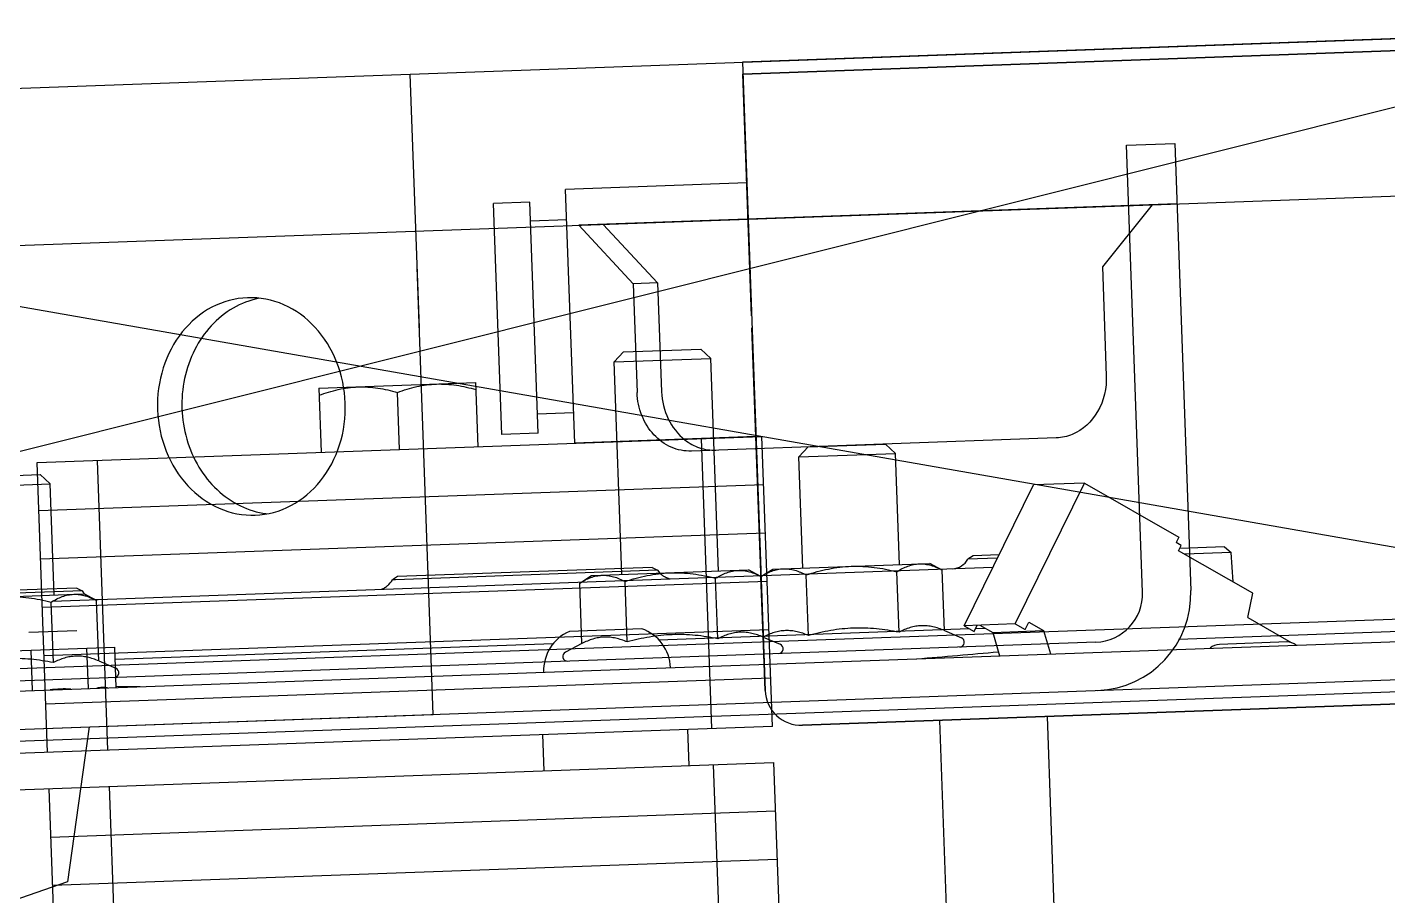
# Model space of a CAD drawing. Header units: millimetres. Extents: x 8884 to 18446, y 10737 to 16556.
# Drawn here: x 11240.74 to 11246.36, y 15462.54 to 15466.13 of the extents above; entities that cross this region are included whole.
import ezdxf

# ---------------------------------------------------------------- set-up
doc = ezdxf.new("R2010")
doc.units = ezdxf.units.MM
for name, color, linetype in [('CAR', 7, 'Continuous'), ('ENSAMBLES', 7, 'Continuous'), ('ZMATERIEL', 7, 'Continuous')]:
    doc.layers.add(name, color=color, linetype=linetype)

msp = doc.modelspace()

# ---------------------------------------------------------------- linework, layer by layer
at = {"color": 252, "linetype": 'Continuous'}
for p, q in [((11245.2822, 15465.6402, 84.487), (11245.4821, 15465.6474, 84.487)), ((11245.3487, 15463.7914, 84.487), (11245.2822, 15465.6402, 84.487)), ((11245.4821, 15465.6474, 84.487), (11245.5485, 15463.7986, 84.487)), ((11245.3893, 15465.3939, 84.487), (11247.8906, 15465.4839, 84.487)), ((11239.5804, 15465.185, 84.487), (11245.2912, 15465.3904, 84.487)), ((11245.491, 15465.3976, 84.487), (11243.0175, 15465.3086, 84.487)), ((11243.0175, 15465.3086, 84.487), (11245.3893, 15465.3939, 84.487)), ((11245.3893, 15465.3939, 84.487), (11245.1827, 15465.1363, 84.487)), ((11245.2912, 15465.3904, 84.487), (11245.491, 15465.3976, 84.487)), ((11243.2421, 15465.0665, 84.487), (11243.0175, 15465.3086, 84.487)), ((11243.1184, 15465.3123, 84.487), (11243.343, 15465.0702, 84.487)), ((11245.1827, 15465.1363, 84.487), (11245.1989, 15464.6866, 84.487)), ((11243.343, 15465.0702, 84.487), (11243.2421, 15465.0665, 84.487)), ((11243.2421, 15465.0665, 84.487), (11243.2582, 15464.6168, 84.487)), ((11243.343, 15465.0702, 84.487), (11243.3592, 15464.6205, 84.487)), ((11243.163, 15464.7435, 84.487), (11243.2016, 15464.7849, 84.487)), ((11243.163, 15464.7435, 84.487), (11243.5628, 15464.7579, 84.487)), ((11243.2016, 15464.7849, 84.487), (11243.5214, 15464.7964, 84.487)), ((11243.5628, 15464.7579, 84.487), (11243.5214, 15464.7964, 84.487)), ((11243.5944, 15463.8784, 84.487), (11243.5628, 15464.7579, 84.487)), ((11243.1947, 15463.8641, 84.487), (11243.163, 15464.7435, 84.487)), ((11241.9412, 15464.6345, 84.487), (11242.5908, 15464.6579, 84.487)), ((11242.6003, 15464.393, 84.487), (11242.5908, 15464.6579, 84.487)), ((11241.9412, 15464.6345, 84.487), (11241.9507, 15464.3697, 84.487)), ((11242.2755, 15464.3814, 84.487), (11242.267, 15464.6172, 84.487)), ((11240.7765, 15464.3274, 84.487), (11243.7745, 15464.4353, 84.487)), ((11244.9922, 15464.429, 84.487), (11243.4828, 15464.3747, 84.487)), ((11243.5678, 15463.2271, 84.487), (11243.5247, 15464.4263, 84.487)), ((11243.8176, 15463.236, 84.487), (11243.7745, 15464.4353, 84.487)), ((11243.9277, 15464.3507, 84.487), (11243.9662, 15464.3921, 84.487)), ((11243.9277, 15464.3507, 84.487), (11244.3274, 15464.3651, 84.487)), ((11243.9662, 15464.3921, 84.487), (11244.286, 15464.4036, 84.487)), ((11244.3274, 15464.3651, 84.487), (11244.286, 15464.4036, 84.487)), ((11244.3439, 15463.9054, 84.487), (11244.3274, 15464.3651, 84.487)), ((11240.8196, 15463.1282, 84.487), (11240.7765, 15464.3274, 84.487)), ((11241.0694, 15463.1372, 84.487), (11241.0263, 15464.3364, 84.487)), ((11243.9442, 15463.891, 84.487), (11243.9277, 15464.3507, 84.487)), ((11240.4685, 15464.2663, 84.487), (11240.7882, 15464.2778, 84.487)), ((11240.8297, 15464.2393, 84.487), (11240.7882, 15464.2778, 84.487)), ((11240.4299, 15464.2249, 84.487), (11240.8297, 15464.2393, 84.487)), ((11243.7817, 15464.2354, 84.487), (11240.7836, 15464.1276, 84.487)), ((11240.8462, 15463.7796, 84.487), (11240.8297, 15464.2393, 84.487)), ((11244.6113, 15463.6524, 84.487), (11244.8976, 15464.2346, 84.487)), ((11244.8219, 15463.6599, 84.487), (11245.1082, 15464.2422, 84.487)), ((11245.1082, 15464.2422, 84.487), (11244.8976, 15464.2346, 84.487)), ((11245.1082, 15464.2422, 84.487), (11245.4992, 15464.0186, 84.487)), ((11243.7889, 15464.0355, 84.487), (11240.7908, 15463.9277, 84.487)), ((11245.4992, 15464.0186, 84.487), (11245.4883, 15463.9965, 84.487)), ((11245.5089, 15463.9848, 84.487), (11245.4883, 15463.9965, 84.487)), ((11245.4981, 15463.9627, 84.487), (11245.5089, 15463.9848, 84.487)), ((11245.6882, 15463.9787, 84.487), (11245.5027, 15463.9721, 84.487)), ((11245.6883, 15463.9787, 84.487), (11245.715, 15463.9547, 84.487)), ((11243.8193, 15463.8865, 84.487), (11244.4688, 15463.9099, 84.487)), ((11244.5201, 15463.8827, 84.487), (11244.4688, 15463.9099, 84.487)), ((11244.6478, 15463.9413, 84.487), (11244.6259, 15463.9277, 84.487)), ((11244.7473, 15463.9321, 84.487), (11244.6259, 15463.9277, 84.487)), ((11244.7553, 15463.9452, 84.487), (11244.6478, 15463.9413, 84.487)), ((11245.8053, 15463.787, 84.487), (11245.4981, 15463.9627, 84.487)), ((11245.715, 15463.9547, 84.487), (11245.5241, 15463.9478, 84.487)), ((11245.7236, 15463.8337, 84.487), (11245.715, 15463.9547, 84.487)), ((11240.8385, 15463.7543, 84.487), (11244.7302, 15463.8943, 84.487)), ((11242.2673, 15463.8557, 84.487), (11242.2461, 15463.8424, 84.487)), ((11243.3429, 15463.8819, 84.487), (11242.2589, 15463.8429, 84.487)), ((11243.3208, 15463.8936, 84.487), (11242.2673, 15463.8557, 84.487)), ((11243.0206, 15463.8287, 84.487), (11243.0698, 15463.8596, 84.487)), ((11243.0698, 15463.8596, 84.487), (11243.7193, 15463.8829, 84.487)), ((11243.3208, 15463.8936, 84.487), (11243.3429, 15463.8819, 84.487)), ((11243.3668, 15463.858, 84.487), (11243.3652, 15463.859, 84.487)), ((11243.3691, 15463.8566, 84.487), (11243.3668, 15463.858, 84.487)), ((11243.3713, 15463.8552, 84.487), (11243.3691, 15463.8566, 84.487)), ((11243.3734, 15463.854, 84.487), (11243.3713, 15463.8552, 84.487)), ((11243.3753, 15463.8529, 84.487), (11243.3734, 15463.854, 84.487)), ((11243.3772, 15463.8519, 84.487), (11243.3753, 15463.8529, 84.487)), ((11243.3789, 15463.8511, 84.487), (11243.3772, 15463.8519, 84.487)), ((11243.7706, 15463.8557, 84.487), (11243.7193, 15463.8829, 84.487)), ((11243.7703, 15463.8559, 84.487), (11243.7705, 15463.856, 84.487)), ((11243.7705, 15463.856, 84.487), (11243.8193, 15463.8865, 84.487)), ((11243.7796, 15463.6054, 84.487), (11243.7706, 15463.8557, 84.487)), ((11243.9666, 15463.6121, 84.487), (11243.9576, 15463.8624, 84.487)), ((11244.3416, 15463.6256, 84.487), (11244.3326, 15463.8759, 84.487)), ((11244.5291, 15463.6324, 84.487), (11244.5201, 15463.8827, 84.487)), ((11240.9408, 15463.808, 84.487), (11240.5689, 15463.7946, 84.487)), ((11240.9628, 15463.7964, 84.487), (11240.5757, 15463.7824, 84.487)), ((11243.7961, 15463.8357, 84.487), (11240.798, 15463.7278, 84.487)), ((11240.9408, 15463.808, 84.487), (11240.9628, 15463.7964, 84.487)), ((11242.2589, 15463.8429, 84.487), (11242.2461, 15463.8424, 84.487)), ((11243.0296, 15463.5784, 84.487), (11243.0206, 15463.8287, 84.487)), ((11243.2171, 15463.5852, 84.487), (11243.2081, 15463.8355, 84.487)), ((11243.3805, 15463.8503, 84.487), (11243.3789, 15463.8511, 84.487)), ((11243.382, 15463.8496, 84.487), (11243.3805, 15463.8503, 84.487)), ((11243.3834, 15463.849, 84.487), (11243.382, 15463.8496, 84.487)), ((11243.3847, 15463.8484, 84.487), (11243.3834, 15463.849, 84.487)), ((11243.3859, 15463.848, 84.487), (11243.3847, 15463.8484, 84.487)), ((11243.3869, 15463.8476, 84.487), (11243.3859, 15463.848, 84.487)), ((11243.3879, 15463.8472, 84.487), (11243.3869, 15463.8476, 84.487)), ((11243.3888, 15463.8469, 84.487), (11243.3879, 15463.8472, 84.487)), ((11243.3896, 15463.8467, 84.487), (11243.3888, 15463.8469, 84.487)), ((11243.3903, 15463.8465, 84.487), (11243.3896, 15463.8467, 84.487)), ((11243.3909, 15463.8464, 84.487), (11243.3903, 15463.8465, 84.487)), ((11243.3914, 15463.8463, 84.487), (11243.3909, 15463.8464, 84.487)), ((11243.3918, 15463.8462, 84.487), (11243.3914, 15463.8463, 84.487)), ((11243.3923, 15463.8461, 84.487), (11243.3918, 15463.8462, 84.487)), ((11243.5921, 15463.5987, 84.487), (11243.5831, 15463.849, 84.487)), ((11240.3215, 15463.7607, 84.487), (11240.9711, 15463.7841, 84.487)), ((11240.8439, 15463.4998, 84.487), (11240.8349, 15463.7501, 84.487)), ((11241.0224, 15463.7569, 84.487), (11240.9711, 15463.7841, 84.487)), ((11241.0314, 15463.5066, 84.487), (11241.0224, 15463.7569, 84.487)), ((11245.784, 15463.6862, 84.487), (11245.8053, 15463.787, 84.487)), ((11245.4973, 15463.5966, 84.487), (11248.9685, 15463.7215, 84.487)), ((11245.784, 15463.6862, 84.487), (11245.9643, 15463.5831, 84.487)), ((11240.742, 15463.6257, 84.487), (11240.9404, 15463.6329, 84.487)), ((11243.8033, 15463.6358, 84.487), (11240.8052, 15463.528, 84.487)), ((11243.2778, 15463.6399, 84.487), (11242.978, 15463.6291, 84.487)), ((11243.3478, 15463.5944, 84.487), (11244.6319, 15463.6406, 84.487)), ((11244.5291, 15463.6324, 84.487), (11244.5997, 15463.6025, 84.487)), ((11244.8219, 15463.6599, 84.487), (11244.6113, 15463.6524, 84.487)), ((11244.6113, 15463.6524, 84.487), (11244.6524, 15463.6288, 84.487)), ((11244.6524, 15463.6288, 84.487), (11244.6649, 15463.6543, 84.487)), ((11244.6587, 15463.6415, 84.487), (11244.697, 15463.6429, 84.487)), ((11244.6763, 15463.6547, 84.487), (11244.7293, 15463.6244, 84.487)), ((11244.7293, 15463.6244, 84.487), (11244.9399, 15463.632, 84.487)), ((11244.8219, 15463.6599, 84.487), (11244.863, 15463.6364, 84.487)), ((11244.863, 15463.6364, 84.487), (11244.8782, 15463.6673, 84.487)), ((11244.8782, 15463.6673, 84.487), (11244.9399, 15463.632, 84.487)), ((11244.9399, 15463.632, 84.487), (11244.9677, 15463.5356, 84.487)), ((11245.156, 15463.5844, 84.487), (11229.1663, 15463.0093, 84.487)), ((11236.688, 15463.2378, 84.487), (11247.1812, 15463.6152, 84.487)), ((11241.0994, 15463.5135, 84.487), (11242.9114, 15463.5787, 84.487)), ((11243.0296, 15463.5784, 84.487), (11242.9613, 15463.5436, 84.487)), ((11243.7796, 15463.6054, 84.487), (11243.8502, 15463.5756, 84.487)), ((11244.7293, 15463.6244, 84.487), (11244.7571, 15463.528, 84.487)), ((11245.9465, 15463.5853, 84.487), (11245.6667, 15463.5752, 84.487)), ((11240.636, 15463.5469, 84.487), (11241.0976, 15463.5635, 84.487)), ((11240.7574, 15463.3841, 84.487), (11240.7514, 15463.551, 84.487)), ((11240.9882, 15463.3924, 84.487), (11240.9822, 15463.5593, 84.487)), ((11241.1036, 15463.3966, 84.487), (11241.0976, 15463.5635, 84.487)), ((11228.9237, 15462.8005, 84.487), (11248.6759, 15463.5108, 84.487)), ((11241.0314, 15463.5066, 84.487), (11241.1019, 15463.4767, 84.487)), ((11243.8105, 15463.4359, 84.487), (11240.8124, 15463.3281, 84.487)), ((11241.2022, 15463.4001, 84.487), (11241.1034, 15463.4011, 84.487)), ((11243.8176, 15463.236, 84.487), (11235.7974, 15462.9476, 84.487)), ((11240.9909, 15463.2344, 84.487), (11240.9013, 15462.5924, 84.487)), ((11242.8737, 15463.052, 84.487), (11242.8683, 15463.2019, 84.487)), ((11243.4733, 15463.0736, 84.487), (11243.4679, 15463.2235, 84.487)), ((11238.0331, 15462.8779, 84.487), (11243.823, 15463.0861, 84.487)), ((11243.5732, 15463.0772, 84.487), (11243.6451, 15461.0784, 84.487)), ((11243.823, 15463.0861, 84.487), (11243.8949, 15461.0874, 84.487)), ((11240.825, 15462.9783, 84.487), (11240.8969, 15460.9796, 84.487)), ((11241.0748, 15462.9873, 84.487), (11241.1467, 15460.9886, 84.487)), ((11240.8322, 15462.7784, 84.487), (11243.8302, 15462.8863, 84.487)), ((11240.8394, 15462.5786, 84.487), (11243.8374, 15462.6864, 84.487)), ((11240.9013, 15462.5924, 84.487), (11239.9748, 15462.2723, 84.487))]:
    msp.add_line(p, q, dxfattribs=at)
for centre, radius, start, end in [((11244.5599, 15463.9632, 84.487), 0.075, 272.1393, 331.7678), ((11243.4064, 15463.9217, 84.487), 0.075, 212.0598, 236.6585), ((11241.0264, 15463.8361, 84.487), 0.075, 212.0114, 272.0597), ((11242.1798, 15463.8776, 84.487), 0.075, 307.4392, 332.0596), ((11245.1488, 15463.7842, 84.487), 0.4, 272.0597, 2.0597), ((11245.1488, 15463.7842, 84.487), 0.2, 272.0597, 2.0597), ((11243.0486, 15463.4665, 84.487), 0.1772, 113.4859, 182.0597), ((11243.219, 15463.4727, 84.487), 0.1772, 2.0597, 70.6334), ((11243.8424, 15463.5571, 84.487), 0.02, 272.0597, 67.0597), ((11244.5919, 15463.5841, 84.487), 0.02, 272.0597, 67.0597), ((11245.6687, 15463.5177, 84.487), 0.0575, 92.0597, 133.5377), ((11245.9485, 15463.5278, 84.487), 0.0575, 50.5816, 92.0597), ((11245.9485, 15463.5278, 84.487), 0.0575, 50.4692, 50.5816), ((11242.9704, 15463.5258, 84.487), 0.02, 117.0597, 272.0597), ((11238.6078, 15534.0164, 84.487), 70.7396, 274.709164, 274.983125), ((11245.6687, 15463.5177, 84.487), 0.0575, 133.5377, 133.6502), ((11241.0941, 15463.4583, 84.487), 0.02, 272.0597, 67.0597), ((11240.8889, 15462.9496, 84.487), 0.4412, 92.1004, 97.7249), ((11240.8882, 15462.9496, 84.487), 0.4412, 86.3945, 92.0189)]:
    msp.add_arc(centre, radius, start, end, dxfattribs=at)
for points, start_tangent, end_tangent in [([(11241.6464, 15465.0091, 84.487), (11241.4991, 15464.9696, 84.487), (11241.3767, 15464.8676, 84.487), (11241.2978, 15464.7187, 84.487), (11241.2745, 15464.5455, 84.487)], (-0.999354, -0.03594), (0.03594, -0.999354)), ([(11241.6923, 15465.0062, 84.487), (11241.5876, 15464.9663, 84.487)], (-0.979861, -0.199678), (-0.866514, -0.499154)), ([(11242.0507, 15464.5734, 84.487), (11242.015, 15464.7445, 84.487), (11241.9256, 15464.8873, 84.487), (11241.7962, 15464.9803, 84.487), (11241.6464, 15465.0091, 84.487)], (-0.03594, 0.999354), (-0.999354, -0.03594)), ([(11241.5876, 15464.9663, 84.487), (11241.4283, 15464.7945, 84.487), (11241.3754, 15464.5491, 84.487)], (-0.866514, -0.499154), (0.03594, -0.999354)), ([(11241.9422, 15464.6055, 84.487), (11242.0218, 15464.6296, 84.487), (11242.1036, 15464.6403, 84.487)], (0.936705, 0.350119), (0.999354, 0.03594)), ([(11242.1036, 15464.6403, 84.487), (11242.1859, 15464.6355, 84.487), (11242.267, 15464.6172, 84.487)], (0.999354, 0.03594), (0.959436, -0.281928)), ([(11242.267, 15464.6172, 84.487), (11242.3466, 15464.6413, 84.487), (11242.4284, 15464.652, 84.487)], (0.936705, 0.350119), (0.999354, 0.03594)), ([(11242.4284, 15464.652, 84.487), (11242.5107, 15464.6472, 84.487), (11242.5918, 15464.6289, 84.487)], (0.999354, 0.03594), (0.959436, -0.281928)), ([(11245.1989, 15464.6866, 84.487), (11245.163, 15464.5383, 84.487), (11245.0584, 15464.4436, 84.487)], (0.03594, -0.999354), (-0.92276, -0.385374)), ([(11243.4828, 15464.3747, 84.487), (11243.3996, 15464.3908, 84.487), (11243.3277, 15464.4424, 84.487), (11243.2781, 15464.5218, 84.487), (11243.2582, 15464.6168, 84.487)], (-0.999354, -0.03594), (-0.03594, 0.999354)), ([(11243.3592, 15464.6205, 84.487), (11243.3868, 15464.5079, 84.487), (11243.4553, 15464.4215, 84.487)], (0.03594, -0.999354), (0.78752, -0.616289)), ([(11241.2745, 15464.5455, 84.487), (11241.3102, 15464.3744, 84.487), (11241.3996, 15464.2316, 84.487), (11241.529, 15464.1386, 84.487), (11241.6788, 15464.1097, 84.487)], (0.03594, -0.999354), (0.999354, 0.03594)), ([(11241.3754, 15464.5491, 84.487), (11241.4458, 15464.3082, 84.487), (11241.617, 15464.1482, 84.487)], (0.03594, -0.999354), (0.900131, -0.435619)), ([(11241.6788, 15464.1097, 84.487), (11241.8261, 15464.1493, 84.487), (11241.9485, 15464.2513, 84.487), (11242.0274, 15464.4002, 84.487), (11242.0507, 15464.5734, 84.487)], (0.999354, 0.03594), (-0.03594, 0.999354)), ([(11243.4553, 15464.4215, 84.487), (11243.5167, 15464.3882, 84.487)], (0.78752, -0.616289), (0.948059, -0.318093)), ([(11245.0584, 15464.4436, 84.487), (11244.9922, 15464.429, 84.487)], (-0.92276, -0.385374), (-0.999354, -0.03594)), ([(11243.5167, 15464.3882, 84.487), (11243.5838, 15464.3784, 84.487)], (0.948059, -0.318093), (0.999354, 0.03594)), ([(11241.617, 15464.1482, 84.487), (11241.7243, 15464.116, 84.487)], (0.900131, -0.435619), (0.991674, -0.128776)), ([(11244.3326, 15463.8759, 84.487), (11244.3552, 15463.8888, 84.487), (11244.3782, 15463.8988, 84.487), (11244.4016, 15463.9055, 84.487), (11244.4253, 15463.9083, 84.487)], (0.847496, 0.530802), (0.999354, 0.03594)), ([(11244.4253, 15463.9083, 84.487), (11244.4492, 15463.9072, 84.487), (11244.473, 15463.9022, 84.487), (11244.4967, 15463.8938, 84.487), (11244.5201, 15463.8827, 84.487)], (0.999354, 0.03594), (0.883436, -0.468552)), ([(11243.0206, 15463.8287, 84.487), (11243.0431, 15463.8416, 84.487), (11243.0662, 15463.8516, 84.487), (11243.0896, 15463.8583, 84.487), (11243.1133, 15463.8611, 84.487)], (0.847496, 0.530802), (0.999354, 0.03594)), ([(11243.1133, 15463.8611, 84.487), (11243.1371, 15463.86, 84.487), (11243.1609, 15463.855, 84.487), (11243.1846, 15463.8467, 84.487), (11243.2081, 15463.8355, 84.487)], (0.999354, 0.03594), (0.883436, -0.468552)), ([(11243.2081, 15463.8355, 84.487), (11243.3001, 15463.86, 84.487), (11243.3471, 15463.8675, 84.487), (11243.3945, 15463.8712, 84.487)], (0.95018, 0.311701), (0.999354, 0.03594)), ([(11243.3945, 15463.8712, 84.487), (11243.4422, 15463.871, 84.487), (11243.4896, 15463.8668, 84.487), (11243.5831, 15463.849, 84.487)], (0.999354, 0.03594), (0.970116, -0.242641)), ([(11243.5831, 15463.849, 84.487), (11243.6057, 15463.8618, 84.487), (11243.6287, 15463.8718, 84.487), (11243.6521, 15463.8785, 84.487), (11243.6758, 15463.8814, 84.487)], (0.847496, 0.530802), (0.999354, 0.03594)), ([(11243.6758, 15463.8814, 84.487), (11243.6997, 15463.8802, 84.487), (11243.7235, 15463.8752, 84.487), (11243.7472, 15463.8669, 84.487), (11243.7706, 15463.8557, 84.487)], (0.999354, 0.03594), (0.883436, -0.468552)), ([(11243.7705, 15463.856, 84.487), (11243.793, 15463.8687, 84.487), (11243.8159, 15463.8786, 84.487), (11243.8392, 15463.8853, 84.487), (11243.8628, 15463.8881, 84.487)], (0.84828, 0.529549), (0.999354, 0.03594)), ([(11243.8628, 15463.8881, 84.487), (11243.8866, 15463.8869, 84.487), (11243.9105, 15463.882, 84.487), (11243.9341, 15463.8736, 84.487), (11243.9576, 15463.8624, 84.487)], (0.999354, 0.03594), (0.883436, -0.468552)), ([(11243.9576, 15463.8624, 84.487), (11244.0496, 15463.887, 84.487), (11244.0966, 15463.8945, 84.487), (11244.1441, 15463.8982, 84.487)], (0.95018, 0.311701), (0.999354, 0.03594)), ([(11244.1441, 15463.8982, 84.487), (11244.1917, 15463.8979, 84.487), (11244.2391, 15463.8938, 84.487), (11244.3326, 15463.8759, 84.487)], (0.999354, 0.03594), (0.970116, -0.242641)), ([(11242.1996, 15463.8033, 84.487), (11242.2053, 15463.8046, 84.487), (11242.2113, 15463.8078, 84.487), (11242.218, 15463.8124, 84.487), (11242.2255, 15463.8181, 84.487)], (0.999354, 0.03594), (0.793216, 0.608941)), ([(11240.6463, 15463.7724, 84.487), (11240.6939, 15463.7721, 84.487), (11240.7414, 15463.768, 84.487), (11240.8349, 15463.7501, 84.487)], (0.999354, 0.03594), (0.970116, -0.242641)), ([(11240.8349, 15463.7501, 84.487), (11240.8575, 15463.763, 84.487), (11240.8805, 15463.773, 84.487), (11240.9039, 15463.7797, 84.487), (11240.9276, 15463.7825, 84.487)], (0.847496, 0.530802), (0.999354, 0.03594)), ([(11240.9276, 15463.7825, 84.487), (11240.9514, 15463.7814, 84.487), (11240.9753, 15463.7764, 84.487), (11240.9989, 15463.7681, 84.487), (11241.0224, 15463.7569, 84.487)], (0.999354, 0.03594), (0.883436, -0.468552)), ([(11243.9666, 15463.6121, 84.487), (11243.9431, 15463.621, 84.487), (11243.9196, 15463.6276, 84.487), (11243.8959, 15463.6314, 84.487), (11243.8723, 15463.6322, 84.487), (11243.8487, 15463.6298, 84.487), (11243.8254, 15463.6243, 84.487), (11243.8024, 15463.6162, 84.487), (11243.7796, 15463.6057, 84.487)], (-0.920911, 0.389773), (-0.891305, -0.453404)), ([(11244.1533, 15463.6423, 84.487), (11244.106, 15463.639, 84.487), (11244.0591, 15463.6326, 84.487), (11243.9666, 15463.6121, 84.487)], (-0.999354, -0.03594), (-0.96509, -0.261918)), ([(11244.3416, 15463.6256, 84.487), (11244.2479, 15463.6394, 84.487), (11244.2006, 15463.6424, 84.487), (11244.1533, 15463.6423, 84.487)], (-0.981411, 0.191916), (-0.999354, -0.03594)), ([(11244.5291, 15463.6324, 84.487), (11244.5056, 15463.6413, 84.487), (11244.482, 15463.6479, 84.487), (11244.4583, 15463.6517, 84.487), (11244.4345, 15463.6524, 84.487), (11244.4109, 15463.65, 84.487), (11244.3876, 15463.6445, 84.487), (11244.3644, 15463.6362, 84.487), (11244.3416, 15463.6256, 84.487)], (-0.920911, 0.389773), (-0.890533, -0.454918)), ([(11243.2171, 15463.5852, 84.487), (11243.1936, 15463.5941, 84.487), (11243.1699, 15463.6007, 84.487), (11243.1462, 15463.6045, 84.487), (11243.1225, 15463.6052, 84.487), (11243.0989, 15463.6028, 84.487), (11243.0755, 15463.5973, 84.487), (11243.0524, 15463.589, 84.487), (11243.0296, 15463.5784, 84.487)], (-0.920911, 0.389773), (-0.890533, -0.454918)), ([(11243.4037, 15463.6154, 84.487), (11243.3565, 15463.6121, 84.487), (11243.3095, 15463.6057, 84.487), (11243.2171, 15463.5852, 84.487)], (-0.999354, -0.03594), (-0.96509, -0.261918)), ([(11243.5921, 15463.5987, 84.487), (11243.4984, 15463.6125, 84.487), (11243.4511, 15463.6155, 84.487), (11243.4037, 15463.6154, 84.487)], (-0.981411, 0.191916), (-0.999354, -0.03594)), ([(11243.7796, 15463.6054, 84.487), (11243.7561, 15463.6143, 84.487), (11243.7325, 15463.6209, 84.487), (11243.7087, 15463.6247, 84.487), (11243.685, 15463.6255, 84.487), (11243.6614, 15463.623, 84.487), (11243.638, 15463.6175, 84.487), (11243.6149, 15463.6092, 84.487), (11243.5921, 15463.5987, 84.487)], (-0.920911, 0.389773), (-0.890533, -0.454918)), ([(11240.8439, 15463.4998, 84.487), (11240.7502, 15463.5136, 84.487), (11240.7029, 15463.5166, 84.487), (11240.6555, 15463.5165, 84.487)], (-0.981411, 0.191916), (-0.999354, -0.03594)), ([(11241.0314, 15463.5066, 84.487), (11241.0079, 15463.5155, 84.487), (11240.9842, 15463.5221, 84.487), (11240.9605, 15463.5259, 84.487), (11240.9368, 15463.5266, 84.487), (11240.9132, 15463.5242, 84.487), (11240.8898, 15463.5187, 84.487), (11240.8667, 15463.5104, 84.487), (11240.8439, 15463.4998, 84.487)], (-0.920911, 0.389773), (-0.890533, -0.454918)), ([(11241.0678, 15463.3953, 84.487), (11241.0458, 15463.3967, 84.487), (11241.0239, 15463.3937, 84.487)], (-0.986976, 0.160869), (-0.97287, -0.231352))]:
    msp.add_spline(points, degree=3, dxfattribs=dict(at, start_tangent=start_tangent, end_tangent=end_tangent))
at = {"layer": 'CAR', "color": 252}
msp.add_line((11242.3575, 15464.8846, 84.487), (11242.3197, 15465.9339, 84.487), dxfattribs=at)
at = {"layer": 'ENSAMBLES', "color": 252, "linetype": 'Continuous'}
msp.add_line((11248.5002, 15463.4545, 84.487), (11235.2962, 15462.9796, 84.487), dxfattribs=at)
at = {"layer": 'ZMATERIEL', "color": 252, "linetype": 'Continuous', "ltscale": 70}
for p, q in [((11247.7162, 15466.128, 84.487), (11236.5098, 15463.3234, 84.487)), ((11247.8025, 15463.7296, 84.487), (11236.4235, 15465.7219, 84.487)), ((11242.415, 15463.2857, 84.487), (11242.3485, 15465.1345, 84.487)), ((11231.9217, 15462.9083, 84.487), (11242.415, 15463.2857, 84.487))]:
    msp.add_line(p, q, dxfattribs=at)
at = {"layer": 'ZMATERIEL', "color": 252, "linetype": 'Continuous'}
for p, q in [((11247.4414, 15466.1181, 84.487), (11243.6938, 15465.9834, 84.487)), ((11243.6956, 15465.9334, 84.487), (11247.4432, 15466.0682, 84.487)), ((11247.4432, 15466.0682, 84.487), (11243.6956, 15465.9334, 84.487)), ((11243.6938, 15465.9834, 84.487), (11243.7873, 15463.385, 84.487)), ((11243.7316, 15464.934, 84.487), (11243.6956, 15465.9334, 84.487)), ((11243.7118, 15465.4837, 84.487), (11242.9623, 15465.4567, 84.487)), ((11243, 15464.4074, 84.487), (11242.9623, 15465.4567, 84.487)), ((11242.8141, 15465.4044, 84.487), (11242.6642, 15465.399, 84.487)), ((11242.6985, 15464.4436, 84.487), (11242.6642, 15465.399, 84.487)), ((11242.8484, 15464.449, 84.487), (11242.8141, 15465.4044, 84.487)), ((11242.9668, 15465.3318, 84.487), (11242.8169, 15465.3264, 84.487)), ((11243.7873, 15463.385, 84.487), (11243.7334, 15464.8841, 84.487)), ((11242.9955, 15464.5323, 84.487), (11242.8456, 15464.5269, 84.487)), ((11242.8484, 15464.449, 84.487), (11242.6985, 15464.4436, 84.487)), ((11243.7495, 15464.4344, 84.487), (11243, 15464.4074, 84.487)), ((11247.3903, 15463.3645, 84.487), (11243.9426, 15463.2405, 84.487)), ((11243.9426, 15463.2405, 84.487), (11247.3903, 15463.3645, 84.487)), ((11244.5094, 15463.2609, 84.487), (11244.5597, 15461.8618, 84.487)), ((11244.5094, 15463.2609, 84.487), (11244.5597, 15461.8618, 84.487)), ((11244.9537, 15463.2769, 84.487), (11245.004, 15461.8778, 84.487)), ((11244.9537, 15463.2769, 84.487), (11245.004, 15461.8778, 84.487))]:
    msp.add_line(p, q, dxfattribs=at)
at = {"layer": 'ZMATERIEL', "color": 252, "linetype": 'Continuous', "ltscale": 70, "elevation": 84.487}
msp.add_lwpolyline([(11236.4235, 15465.7219), (11247.7162, 15466.128), (11247.8025, 15463.7296), (11236.5098, 15463.3234)], close=True, dxfattribs=at)
at = {"layer": 'ZMATERIEL', "color": 252, "linetype": 'Continuous'}
msp.add_arc((11243.9372, 15463.3904, 84.487), 0.15, 182.0597, 272.0597, dxfattribs=at)

doc.saveas('drawing.dxf')
